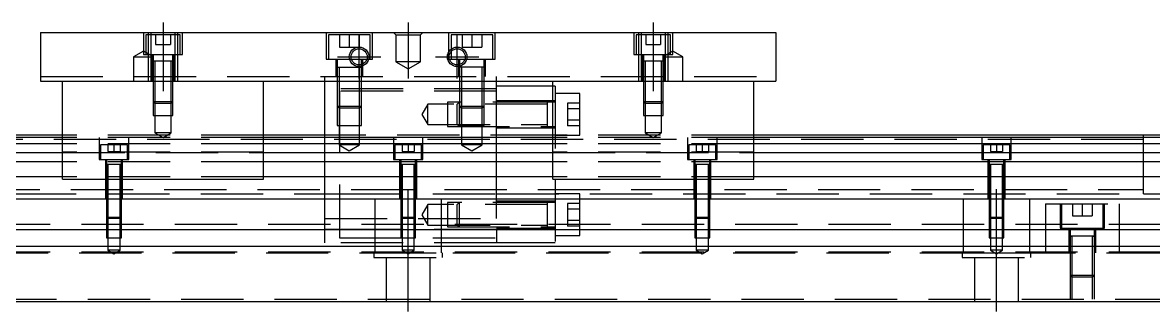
# Model space of a CAD drawing. Extents: x -12 to 579, y -247 to 77.
# Drawn here: x 121.4 to 352, y -224.1 to -165.1 of the extents above; entities that cross this region are included whole.
import ezdxf

# ---------------------------------------------------------------- set-up
doc = ezdxf.new("R2010")
doc.units = 0
doc.linetypes.add('CENTER', pattern=[50.8, 31.75, -6.35, 6.35, -6.35])
doc.linetypes.add('DASHED', pattern=[19.05, 12.7, -6.35])
doc.layers.get('0').update_dxf_attribs({"linetype": 'CONTINUOUS'})
doc.layers.add('CENTER', color=1, linetype='CENTER')

msp = doc.modelspace()

# ---------------------------------------------------------------- linework, layer by layer
at = {"color": 7, "linetype": 'CONTINUOUS'}
for p, q in [((125, -167.12), (275, -167.12)), ((125, -167.12), (125, -177.12)), ((275, -167.12), (275, -177.12)), ((125, -177.12), (275, -177.12)), ((129.5, -197.12), (129.5, -177.12)), ((170.5, -197.12), (170.5, -177.12)), ((183, -188.62), (183, -177.12)), ((218, -188.62), (218, -177.12)), ((229.5, -197.12), (229.5, -177.12)), ((270.5, -197.12), (270.5, -177.12)), ((229.5, -178.12), (218, -178.12)), ((129.5, -188.62), (0, -188.62)), ((129.5, -188.12), (60.5, -188.12)), ((183, -188.12), (170.5, -188.12)), ((229.5, -188.62), (170.5, -188.62)), ((350, -188.12), (270.5, -188.12)), ((400, -188.62), (270.5, -188.62)), ((350, -188.62), (350, -188.12)), ((350.01, -188.12), (350, -188.12)), ((355, -188.12), (350, -188.12)), ((350, -188.12), (350, -188.12)), ((129.5, -189.87), (0, -189.87)), ((229.5, -189.87), (170.5, -189.87)), ((400, -189.87), (270.5, -189.87)), ((0, -191.65), (129.5, -191.65)), ((129.5, -193.54), (0, -193.54)), ((170.5, -191.65), (229.5, -191.65)), ((229.5, -193.54), (170.5, -193.54)), ((270.5, -191.65), (400, -191.65)), ((400, -193.54), (270.5, -193.54)), ((129.5, -196.6), (0, -196.6)), ((129.5, -197.12), (170.5, -197.12)), ((229.5, -196.6), (170.5, -196.6)), ((229.5, -197.12), (270.5, -197.12)), ((400, -196.6), (270.5, -196.6)), ((0, -201.12), (400, -201.12)), ((0, -207.42), (400, -207.42)), ((0, -210.82), (400, -210.82)), ((0, -222.12), (400, -222.12))]:
    msp.add_line(p, q, dxfattribs=at)
at = {"color": 3, "linetype": 'DASHED'}
for p, q in [((146, -167.12), (146, -171.62)), ((153.5, -167.62), (146.5, -167.62)), ((146.5, -167.62), (146.5, -171.62)), ((147, -167.12), (147, -167.62)), ((147, -167.62), (147, -171.62)), ((147.5, -167.12), (147.5, -177.12)), ((148.5, -167.62), (148.5, -169.62)), ((150, -167.62), (150, -169.62)), ((151.5, -167.62), (151.5, -169.62)), ((152.5, -177.12), (152.5, -167.12)), ((153, -167.62), (153, -167.12)), ((153, -171.62), (153, -167.62)), ((153.5, -171.62), (153.5, -167.62)), ((154, -171.62), (154, -167.12)), ((183.25, -167.12), (183.25, -172.62)), ((192.25, -167.62), (183.75, -167.62)), ((183.75, -167.62), (183.75, -172.62)), ((186, -167.62), (186, -170.12)), ((188, -167.62), (188, -170.12)), ((190, -167.62), (190, -170.12)), ((192.25, -172.62), (192.25, -167.62)), ((192.75, -172.62), (192.75, -167.12)), ((197, -167.12), (197.5, -167.62)), ((197.5, -167.62), (197.5, -173.12)), ((197.5, -167.62), (202.5, -167.62)), ((202.5, -167.62), (203, -167.12)), ((202.5, -173.12), (202.5, -167.62)), ((208.25, -167.12), (208.25, -172.62)), ((217.25, -167.62), (208.75, -167.62)), ((208.75, -167.62), (208.75, -170.56)), ((211, -167.62), (211, -170.12)), ((213, -167.62), (213, -170.12)), ((215, -167.62), (215, -170.12)), ((217.25, -172.62), (217.25, -167.62)), ((217.75, -172.62), (217.75, -167.12)), ((246, -167.12), (246, -171.62)), ((253.5, -167.62), (246.5, -167.62)), ((246.5, -167.62), (246.5, -171.62)), ((247, -167.12), (247, -167.62)), ((247, -167.62), (247, -171.62)), ((247.5, -167.12), (247.5, -177.12)), ((248.5, -167.62), (248.5, -169.62)), ((250, -167.62), (250, -169.62)), ((251.5, -167.62), (251.5, -169.62)), ((252.5, -177.12), (252.5, -167.12)), ((253, -167.62), (253, -167.12)), ((253, -171.62), (253, -167.62)), ((253.5, -171.62), (253.5, -167.62)), ((254, -171.62), (254, -167.12)), ((148.5, -169.62), (150, -169.62)), ((150, -169.62), (151.5, -169.62)), ((186, -170.12), (188, -170.12)), ((188, -170.12), (190, -170.12)), ((208.75, -170.56), (208.75, -171.04)), ((211, -170.12), (213, -170.12)), ((213, -170.12), (215, -170.12)), ((248.5, -169.62), (250, -169.62)), ((250, -169.62), (251.5, -169.62)), ((146, -170.97), (144, -172.12)), ((144, -172.12), (148, -172.12)), ((144, -172.12), (144, -177.12)), ((148, -172.12), (146, -170.97)), ((146, -171.62), (154, -171.62)), ((147, -171.62), (147, -177.12)), ((147.75, -171.62), (147.75, -177.12)), ((148, -171.62), (148, -173.02)), ((152, -173.02), (152, -171.62)), ((152.25, -177.12), (152.25, -171.62)), ((153, -177.12), (153, -171.62)), ((183.25, -172.62), (192.75, -172.62)), ((185.25, -172.62), (185.25, -176.12)), ((185.5, -172.62), (185.5, -174.22)), ((190.5, -173.69), (190.5, -172.62)), ((190.75, -176.12), (190.75, -172.62)), ((208.25, -172.62), (217.75, -172.62)), ((208.75, -171.04), (208.75, -172.62)), ((210.25, -172.62), (210.25, -176.12)), ((210.5, -172.62), (210.5, -173.69)), ((215.5, -174.22), (215.5, -172.62)), ((215.75, -176.12), (215.75, -172.62)), ((246, -171.62), (254, -171.62)), ((247, -171.62), (247, -177.12)), ((247.75, -171.62), (247.75, -177.12)), ((248, -171.62), (248, -173.02)), ((254, -170.97), (252, -172.12)), ((252, -173.02), (252, -171.62)), ((252, -172.12), (256, -172.12)), ((252.25, -177.12), (252.25, -171.62)), ((253, -177.12), (253, -171.62)), ((256, -172.12), (254, -170.97)), ((256, -177.12), (256, -172.12)), ((148, -173.01), (148, -173.02)), ((148.22, -173.02), (148, -173.02)), ((148, -173.02), (148, -173.03)), ((148, -173.02), (148, -177.12)), ((151.78, -173.02), (148.22, -173.02)), ((148.35, -173.02), (148.35, -177.12)), ((151.65, -177.12), (151.65, -173.02)), ((152, -173.02), (151.78, -173.02)), ((152, -173.02), (152, -173.01)), ((152, -173.03), (152, -173.02)), ((152, -177.12), (152, -173.02)), ((185.5, -174.21), (185.5, -174.22)), ((185.5, -174.22), (185.76, -174.22)), ((185.5, -174.22), (190.5, -174.22)), ((185.5, -174.22), (185.5, -174.22)), ((185.5, -174.22), (185.5, -176.12)), ((185.9, -174.22), (185.9, -176.12)), ((190.1, -176.12), (190.1, -174.22)), ((190.5, -174.06), (190.5, -173.69)), ((190.5, -174.22), (190.5, -174.06)), ((190.5, -174.22), (190.5, -174.21)), ((190.5, -174.22), (190.5, -174.22)), ((190.5, -176.12), (190.5, -174.22)), ((197.5, -173.12), (200, -174.56)), ((202.5, -173.12), (197.5, -173.12)), ((200, -174.56), (202.5, -173.12)), ((210.5, -173.69), (210.5, -174.06)), ((210.5, -174.06), (210.5, -174.22)), ((210.5, -174.21), (210.5, -174.22)), ((210.76, -174.22), (210.5, -174.22)), ((210.5, -174.22), (210.5, -174.22)), ((210.5, -174.22), (210.5, -176.12)), ((215.24, -174.22), (210.76, -174.22)), ((210.9, -174.22), (210.9, -176.12)), ((215.1, -176.12), (215.1, -174.22)), ((215.5, -174.22), (215.24, -174.22)), ((215.5, -174.22), (215.5, -174.21)), ((215.5, -174.22), (215.5, -174.22)), ((215.5, -176.12), (215.5, -174.22)), ((248, -173.01), (248, -173.02)), ((248.22, -173.02), (248, -173.02)), ((248, -173.02), (248, -177.12)), ((248, -173.02), (248, -173.03)), ((251.78, -173.02), (248.22, -173.02)), ((248.35, -173.02), (248.35, -177.12)), ((251.65, -177.12), (251.65, -173.02)), ((252, -173.02), (251.78, -173.02)), ((252, -173.02), (252, -173.01)), ((252, -177.12), (252, -173.02)), ((252, -173.03), (252, -173.02)), ((125, -176.12), (275, -176.12)), ((148, -177.12), (148, -181.27)), ((148, -177.12), (148, -181.27)), ((148.35, -177.12), (148.35, -181.62)), ((151.65, -181.62), (151.65, -177.12)), ((152, -181.27), (152, -177.12)), ((152, -181.27), (152, -177.12)), ((183, -177.12), (183, -176.12)), ((185.5, -176.12), (185.5, -177.12)), ((185.5, -176.12), (185.5, -177.12)), ((185.5, -177.12), (185.5, -182.22)), ((185.5, -177.12), (185.5, -182.22)), ((185.9, -176.12), (185.9, -177.12)), ((185.9, -177.12), (185.9, -182.62)), ((190.1, -177.12), (190.1, -176.12)), ((190.1, -182.62), (190.1, -177.12)), ((190.5, -177.12), (190.5, -176.12)), ((190.5, -177.12), (190.5, -176.12)), ((190.5, -182.22), (190.5, -177.12)), ((190.5, -182.22), (190.5, -177.12)), ((210.5, -176.12), (210.5, -177.12)), ((210.5, -176.12), (210.5, -177.12)), ((210.5, -177.12), (210.5, -182.22)), ((210.5, -177.12), (210.5, -182.22)), ((210.9, -176.12), (210.9, -177.12)), ((210.9, -177.12), (210.9, -182.62)), ((215.1, -177.12), (215.1, -176.12)), ((215.1, -182.62), (215.1, -177.12)), ((215.5, -177.12), (215.5, -176.12)), ((215.5, -177.12), (215.5, -176.12)), ((215.5, -182.22), (215.5, -177.12)), ((215.5, -182.22), (215.5, -177.12)), ((218, -177.12), (218, -176.12)), ((248, -177.12), (248, -181.27)), ((248, -177.12), (248, -181.27)), ((248.35, -177.12), (248.35, -181.62)), ((251.65, -181.62), (251.65, -177.12)), ((252, -181.27), (252, -177.12)), ((252, -181.27), (252, -177.12)), ((218, -178.62), (183, -178.62)), ((218, -179.12), (186, -179.12)), ((186, -179.12), (186, -209.12)), ((230, -178.12), (229.5, -178.12)), ((230, -178.12), (230, -210.12)), ((235, -179.62), (230, -179.62)), ((235, -188.12), (235, -179.62)), ((148, -181.27), (152, -181.27)), ((148, -181.27), (148, -184.12)), ((148, -181.27), (148.35, -181.62)), ((151.65, -181.62), (148.35, -181.62)), ((148.35, -181.62), (148.35, -184.12)), ((151.65, -181.62), (152, -181.27)), ((151.65, -184.12), (151.65, -181.62)), ((152, -184.12), (152, -181.27)), ((204, -181.77), (202.79, -183.87)), ((204, -185.97), (204, -181.77)), ((228.4, -181.77), (204, -181.77)), ((208, -181.37), (208, -186.37)), ((230, -181.37), (208, -181.37)), ((210.4, -181.37), (210.4, -186.37)), ((230, -181.12), (218, -181.12)), ((228.4, -186.37), (228.4, -181.37)), ((232.5, -181.56), (232.5, -186.18)), ((235, -181.56), (232.5, -181.56)), ((248, -181.27), (252, -181.27)), ((248, -181.27), (248, -184.12)), ((248, -181.27), (248.35, -181.62)), ((251.65, -181.62), (248.35, -181.62)), ((248.35, -181.62), (248.35, -184.12)), ((251.65, -181.62), (252, -181.27)), ((251.65, -184.12), (251.65, -181.62)), ((252, -184.12), (252, -181.27)), ((148, -184.12), (152, -184.12)), ((148.35, -184.12), (148.35, -187.62)), ((151.65, -187.62), (151.65, -184.12)), ((185.5, -182.22), (190.5, -182.22)), ((185.5, -182.22), (185.5, -186.12)), ((185.5, -182.22), (185.9, -182.62)), ((190.1, -182.62), (185.9, -182.62)), ((185.9, -182.62), (185.9, -186.12)), ((190.1, -182.62), (190.5, -182.22)), ((190.1, -186.12), (190.1, -182.62)), ((190.5, -186.12), (190.5, -182.22)), ((202.79, -183.87), (204, -185.97)), ((210.5, -182.22), (215.5, -182.22)), ((210.5, -182.22), (210.5, -186.12)), ((210.5, -182.22), (210.9, -182.62)), ((215.1, -182.62), (210.9, -182.62)), ((210.9, -182.62), (210.9, -186.12)), ((215.1, -182.62), (215.5, -182.22)), ((215.1, -186.12), (215.1, -182.62)), ((215.5, -186.12), (215.5, -182.22)), ((235, -182.72), (232.5, -182.72)), ((248, -184.12), (252, -184.12)), ((248.35, -184.12), (248.35, -187.62)), ((251.65, -187.62), (251.65, -184.12)), ((185.5, -186.12), (190.5, -186.12)), ((185.9, -186.12), (185.9, -190.12)), ((190.1, -190.12), (190.1, -186.12)), ((204, -185.97), (228.4, -185.97)), ((208, -186.37), (230, -186.37)), ((210.5, -186.12), (215.5, -186.12)), ((210.9, -186.12), (210.9, -190.12)), ((215.1, -190.12), (215.1, -186.12)), ((218, -186.62), (230, -186.62)), ((235, -185.02), (232.5, -185.02)), ((235, -186.18), (232.5, -186.18)), ((350, -188.99), (55, -188.99)), ((170.5, -188.12), (129.5, -188.12)), ((170.5, -188.62), (129.5, -188.62)), ((137, -188.62), (137, -193.12)), ((143, -193.12), (143, -188.62)), ((151.65, -187.62), (148.35, -187.62)), ((148.35, -187.62), (150, -188.57)), ((150, -188.57), (151.65, -187.62)), ((186, -188.12), (183, -188.12)), ((183, -197.12), (183, -188.62)), ((229.5, -188.12), (186, -188.12)), ((197, -188.62), (197, -193.12)), ((203, -193.12), (203, -188.62)), ((218, -197.12), (218, -188.62)), ((270.5, -188.12), (229.5, -188.12)), ((270.5, -188.62), (229.5, -188.62)), ((230, -188.12), (235, -188.12)), ((251.65, -187.62), (248.35, -187.62)), ((248.35, -187.62), (250, -188.57)), ((250, -188.57), (251.65, -187.62)), ((257, -188.62), (257, -193.12)), ((263, -193.12), (263, -188.62)), ((317, -188.62), (317, -193.12)), ((323, -193.12), (323, -188.62)), ((350, -188.62), (350, -188.12)), ((350, -200.12), (350, -188.62)), ((170.5, -189.87), (129.5, -189.87)), ((170.5, -189.92), (129.5, -189.92)), ((142.75, -190.12), (137.25, -190.12)), ((137.25, -190.12), (137.25, -193.12)), ((138.75, -190.12), (138.75, -191.42)), ((138.75, -191.42), (140, -191.42)), ((140, -190.12), (140, -191.42)), ((140, -191.42), (141.25, -191.42)), ((141.25, -190.12), (141.25, -191.42)), ((142.75, -193.12), (142.75, -190.12)), ((190.1, -190.12), (185.9, -190.12)), ((185.9, -190.12), (188, -191.33)), ((188, -191.33), (190.1, -190.12)), ((202.75, -190.12), (197.25, -190.12)), ((197.25, -190.12), (197.25, -193.12)), ((198.75, -190.12), (198.75, -191.42)), ((198.75, -191.42), (200, -191.42)), ((200, -190.12), (200, -191.42)), ((200, -191.42), (201.25, -191.42)), ((201.25, -190.12), (201.25, -191.42)), ((202.75, -193.12), (202.75, -190.12)), ((215.1, -190.12), (210.9, -190.12)), ((210.9, -190.12), (213, -191.33)), ((213, -191.33), (215.1, -190.12)), ((270.5, -189.87), (229.5, -189.87)), ((270.5, -189.92), (229.5, -189.92)), ((262.75, -190.12), (257.25, -190.12)), ((257.25, -190.12), (257.25, -193.12)), ((258.75, -190.12), (258.75, -191.42)), ((258.75, -191.42), (260, -191.42)), ((260, -190.12), (260, -191.42)), ((260, -191.42), (261.25, -191.42)), ((261.25, -190.12), (261.25, -191.42)), ((262.75, -193.12), (262.75, -190.12)), ((322.75, -190.12), (317.25, -190.12)), ((317.25, -190.12), (317.25, -193.12)), ((318.75, -190.12), (318.75, -191.42)), ((318.75, -191.42), (320, -191.42)), ((320, -190.12), (320, -191.42)), ((320, -191.42), (321.25, -191.42)), ((321.25, -190.12), (321.25, -191.42)), ((322.75, -193.12), (322.75, -190.12)), ((170.5, -191.62), (129.5, -191.62)), ((129.5, -191.65), (170.5, -191.65)), ((170.5, -193.54), (129.5, -193.54)), ((137, -193.12), (143, -193.12)), ((138.25, -193.12), (138.25, -201.12)), ((138.5, -193.12), (138.5, -194.12)), ((141.5, -194.12), (141.5, -193.12)), ((141.75, -201.12), (141.75, -193.12)), ((197, -193.12), (203, -193.12)), ((198.25, -193.12), (198.25, -201.12)), ((198.5, -193.12), (198.5, -194.12)), ((201.5, -194.12), (201.5, -193.12)), ((201.75, -201.12), (201.75, -193.12)), ((270.5, -191.62), (229.5, -191.62)), ((229.5, -191.65), (270.5, -191.65)), ((270.5, -193.54), (229.5, -193.54)), ((257, -193.12), (263, -193.12)), ((258.25, -193.12), (258.25, -201.12)), ((258.5, -193.12), (258.5, -194.12)), ((261.5, -194.12), (261.5, -193.12)), ((261.75, -201.12), (261.75, -193.12)), ((317, -193.12), (323, -193.12)), ((318.25, -193.12), (318.25, -201.12)), ((318.5, -193.12), (318.5, -194.12)), ((321.5, -194.12), (321.5, -193.12)), ((321.75, -201.12), (321.75, -193.12)), ((138.5, -194.11), (138.5, -194.12)), ((138.62, -194.12), (138.5, -194.12)), ((138.5, -194.12), (138.5, -201.12)), ((138.5, -194.12), (138.5, -194.12)), ((140, -194.12), (138.62, -194.12)), ((138.75, -194.12), (138.75, -201.12)), ((141.38, -194.12), (140, -194.12)), ((141.25, -201.12), (141.25, -194.12)), ((141.5, -194.12), (141.38, -194.12)), ((141.5, -194.12), (141.5, -194.11)), ((141.5, -201.12), (141.5, -194.12)), ((141.5, -194.12), (141.5, -194.12)), ((198.5, -194.11), (198.5, -194.12)), ((198.62, -194.12), (198.5, -194.12)), ((198.5, -194.12), (198.5, -201.12)), ((198.5, -194.12), (198.5, -194.12)), ((200, -194.12), (198.62, -194.12)), ((198.75, -194.12), (198.75, -201.12)), ((201.38, -194.12), (200, -194.12)), ((201.25, -201.12), (201.25, -194.12)), ((201.5, -194.12), (201.38, -194.12)), ((201.5, -194.12), (201.5, -194.11)), ((201.5, -201.12), (201.5, -194.12)), ((201.5, -194.12), (201.5, -194.12)), ((258.5, -194.11), (258.5, -194.12)), ((258.62, -194.12), (258.5, -194.12)), ((258.5, -194.12), (258.5, -201.12)), ((258.5, -194.12), (258.5, -194.12)), ((260, -194.12), (258.62, -194.12)), ((258.75, -194.12), (258.75, -201.12)), ((261.38, -194.12), (260, -194.12)), ((261.25, -201.12), (261.25, -194.12)), ((261.5, -194.12), (261.38, -194.12)), ((261.5, -194.12), (261.5, -194.11)), ((261.5, -201.12), (261.5, -194.12)), ((261.5, -194.12), (261.5, -194.12)), ((318.5, -194.11), (318.5, -194.12)), ((318.62, -194.12), (318.5, -194.12)), ((318.5, -194.12), (318.5, -201.12)), ((318.5, -194.12), (318.5, -194.12)), ((320, -194.12), (318.62, -194.12)), ((318.75, -194.12), (318.75, -201.12)), ((321.38, -194.12), (320, -194.12)), ((321.25, -201.12), (321.25, -194.12)), ((321.5, -194.12), (321.38, -194.12)), ((321.5, -194.12), (321.5, -194.11)), ((321.5, -201.12), (321.5, -194.12)), ((321.5, -194.12), (321.5, -194.12)), ((170.5, -196.6), (129.5, -196.6)), ((170.5, -196.62), (129.5, -196.62)), ((183, -201.12), (183, -197.12)), ((218, -201.12), (218, -197.12)), ((270.5, -196.6), (229.5, -196.6)), ((270.5, -196.62), (229.5, -196.62)), ((55, -199.24), (350, -199.24)), ((81.5, -200.12), (183, -200.12)), ((183, -200.12), (186, -200.12)), ((186, -200.12), (218, -200.12)), ((186, -200.12), (218, -200.12)), ((218, -200.12), (350, -200.12)), ((235, -200.12), (230, -200.12)), ((235, -208.62), (235, -200.12)), ((350, -200.12), (350, -200.12)), ((350, -200.12), (350.01, -200.12)), ((350, -200.12), (350, -200.12)), ((350, -200.12), (355, -200.12)), ((138.5, -201.12), (138.5, -204.87)), ((138.5, -201.12), (138.5, -204.87)), ((138.75, -201.12), (138.75, -205.12)), ((141.25, -205.12), (141.25, -201.12)), ((141.5, -204.87), (141.5, -201.12)), ((141.5, -204.87), (141.5, -201.12)), ((183, -205.12), (183, -201.12)), ((193.29, -212.12), (193.29, -201.12)), ((198.5, -201.12), (198.5, -204.87)), ((198.5, -201.12), (198.5, -204.87)), ((198.75, -201.12), (198.75, -205.12)), ((201.25, -205.12), (201.25, -201.12)), ((201.5, -204.87), (201.5, -201.12)), ((201.5, -204.87), (201.5, -201.12)), ((204, -202.27), (202.79, -204.37)), ((204, -206.47), (204, -202.27)), ((228.4, -202.27), (204, -202.27)), ((206.71, -201.12), (206.71, -212.12)), ((208, -201.87), (208, -206.87)), ((230, -201.87), (208, -201.87)), ((210.4, -201.87), (210.4, -206.87)), ((218, -205.12), (218, -201.12)), ((230, -201.62), (218, -201.62)), ((228.4, -206.87), (228.4, -201.87)), ((232.5, -202.06), (232.5, -206.68)), ((235, -202.06), (232.5, -202.06)), ((258.5, -201.12), (258.5, -204.87)), ((258.5, -201.12), (258.5, -204.87)), ((258.75, -201.12), (258.75, -205.12)), ((261.25, -205.12), (261.25, -201.12)), ((261.5, -204.87), (261.5, -201.12)), ((261.5, -204.87), (261.5, -201.12)), ((313.29, -212.12), (313.29, -201.12)), ((318.5, -201.12), (318.5, -204.87)), ((318.5, -201.12), (318.5, -204.87)), ((318.75, -201.12), (318.75, -205.12)), ((321.25, -205.12), (321.25, -201.12)), ((321.5, -204.87), (321.5, -201.12)), ((321.5, -204.87), (321.5, -201.12)), ((326.71, -201.12), (326.71, -212.12)), ((330, -202.12), (345, -202.12)), ((330, -202.12), (330, -207.42)), ((333, -202.12), (333, -207.12)), ((333.25, -202.12), (333.25, -207.12)), ((335.5, -202.12), (335.5, -204.62)), ((337.5, -202.12), (337.5, -204.62)), ((339.5, -202.12), (339.5, -204.62)), ((341.75, -207.12), (341.75, -202.12)), ((342, -207.12), (342, -202.12)), ((345, -202.12), (345, -207.42)), ((138.5, -204.87), (141.5, -204.87)), ((138.5, -204.87), (138.5, -207.42)), ((138.5, -204.87), (138.75, -205.12)), ((141.25, -205.12), (138.75, -205.12)), ((138.75, -205.12), (138.75, -209.12)), ((141.25, -205.12), (141.5, -204.87)), ((141.25, -209.12), (141.25, -205.12)), ((141.5, -207.42), (141.5, -204.87)), ((183, -205.12), (218, -205.12)), ((183, -207.42), (183, -205.12)), ((198.5, -204.87), (201.5, -204.87)), ((198.5, -204.87), (198.5, -207.42)), ((198.5, -204.87), (198.75, -205.12)), ((201.25, -205.12), (198.75, -205.12)), ((198.75, -205.12), (198.75, -209.12)), ((201.25, -205.12), (201.5, -204.87)), ((201.25, -209.12), (201.25, -205.12)), ((201.5, -207.42), (201.5, -204.87)), ((202.79, -204.37), (204, -206.47)), ((235, -203.22), (232.5, -203.22)), ((258.5, -204.87), (261.5, -204.87)), ((258.5, -204.87), (258.5, -207.42)), ((258.5, -204.87), (258.75, -205.12)), ((261.25, -205.12), (258.75, -205.12)), ((258.75, -205.12), (258.75, -209.12)), ((261.25, -205.12), (261.5, -204.87)), ((261.25, -209.12), (261.25, -205.12)), ((261.5, -207.42), (261.5, -204.87)), ((318.5, -204.87), (321.5, -204.87)), ((318.5, -204.87), (318.5, -207.42)), ((318.5, -204.87), (318.75, -205.12)), ((321.25, -205.12), (318.75, -205.12)), ((318.75, -205.12), (318.75, -209.12)), ((321.25, -205.12), (321.5, -204.87)), ((321.25, -209.12), (321.25, -205.12)), ((321.5, -207.42), (321.5, -204.87)), ((335.5, -204.62), (337.5, -204.62)), ((337.5, -204.62), (339.5, -204.62)), ((0, -206.27), (400, -206.27)), ((138.5, -207.42), (138.5, -209.12)), ((141.5, -209.12), (141.5, -207.42)), ((183, -207.4), (218, -207.4)), ((186, -207.4), (183, -207.4)), ((183, -210.12), (183, -207.42)), ((218, -207.4), (186, -207.4)), ((198.5, -207.42), (198.5, -209.12)), ((201.5, -209.12), (201.5, -207.42)), ((204, -206.47), (228.4, -206.47)), ((208, -206.87), (230, -206.87)), ((218, -207.12), (230, -207.12)), ((218, -207.42), (218, -210.12)), ((235, -205.52), (232.5, -205.52)), ((235, -206.68), (232.5, -206.68)), ((258.5, -207.42), (258.5, -209.12)), ((261.5, -209.12), (261.5, -207.42)), ((318.5, -207.42), (318.5, -209.12)), ((321.5, -209.12), (321.5, -207.42)), ((330, -207.42), (330, -210.82)), ((333, -207.12), (342, -207.12)), ((334.75, -207.12), (334.75, -212.12)), ((335, -207.12), (335, -207.42)), ((335, -207.42), (335, -208.72)), ((340, -207.42), (340, -207.12)), ((340, -208.72), (340, -207.42)), ((340.25, -212.12), (340.25, -207.12)), ((345, -207.42), (345, -210.82)), ((138.5, -209.12), (141.5, -209.12)), ((138.75, -209.12), (138.75, -211.62)), ((141.25, -211.62), (141.25, -209.12)), ((186, -209.12), (218, -209.12)), ((198.5, -209.12), (201.5, -209.12)), ((198.75, -209.12), (198.75, -211.62)), ((201.25, -211.62), (201.25, -209.12)), ((230, -208.62), (235, -208.62)), ((258.5, -209.12), (261.5, -209.12)), ((258.75, -209.12), (258.75, -211.62)), ((261.25, -211.62), (261.25, -209.12)), ((318.5, -209.12), (321.5, -209.12)), ((318.75, -209.12), (318.75, -211.62)), ((321.25, -211.62), (321.25, -209.12)), ((335, -208.71), (335, -208.72)), ((335, -208.72), (335.26, -208.72)), ((335.26, -208.72), (335, -208.72)), ((335, -208.72), (335, -208.72)), ((335, -208.72), (335, -210.82)), ((339.74, -208.72), (335.26, -208.72)), ((335.4, -208.72), (335.4, -210.82)), ((339.6, -210.82), (339.6, -208.72)), ((339.74, -208.72), (340, -208.72)), ((340, -208.72), (339.74, -208.72)), ((340, -208.72), (340, -208.71)), ((340, -208.72), (340, -208.72)), ((340, -210.82), (340, -208.72)), ((0, -211.97), (400, -211.97)), ((56.71, -212.12), (343.29, -212.12)), ((141.25, -211.62), (138.75, -211.62)), ((138.75, -211.62), (140, -212.34)), ((140, -212.34), (141.25, -211.62)), ((218, -210.12), (183, -210.12)), ((193, -212.12), (207, -212.12)), ((193, -212.12), (193, -213.12)), ((201.25, -211.62), (198.75, -211.62)), ((198.75, -211.62), (200, -212.34)), ((200, -212.34), (201.25, -211.62)), ((207, -213.12), (207, -212.12)), ((230, -210.12), (218, -210.12)), ((261.25, -211.62), (258.75, -211.62)), ((258.75, -211.62), (260, -212.34)), ((260, -212.34), (261.25, -211.62)), ((313, -212.12), (327, -212.12)), ((313, -212.12), (313, -213.12)), ((321.25, -211.62), (318.75, -211.62)), ((318.75, -211.62), (320, -212.34)), ((320, -212.34), (321.25, -211.62)), ((327, -213.12), (327, -212.12)), ((330, -210.82), (330, -212.12)), ((335, -210.82), (335, -212.12)), ((335, -212.12), (335, -216.72)), ((335, -212.12), (335, -216.72)), ((335.4, -210.82), (335.4, -212.12)), ((335.4, -212.12), (335.4, -217.12)), ((339.6, -212.12), (339.6, -210.82)), ((339.6, -217.12), (339.6, -212.12)), ((340, -212.12), (340, -210.82)), ((340, -216.72), (340, -212.12)), ((340, -216.72), (340, -212.12)), ((343.29, -212.12), (356.71, -212.12)), ((345, -210.82), (345, -212.12)), ((193, -213.12), (207, -213.12)), ((195.5, -213.12), (195.5, -222.12)), ((204.5, -222.12), (204.5, -213.12)), ((313, -213.12), (327, -213.12)), ((315.5, -213.12), (315.5, -222.12)), ((324.5, -222.12), (324.5, -213.12)), ((335, -216.72), (340, -216.72)), ((335, -216.72), (335, -221.62)), ((335, -216.72), (335.4, -217.12)), ((339.6, -217.12), (340, -216.72)), ((340, -221.62), (340, -216.72)), ((339.6, -217.12), (335.4, -217.12)), ((335.4, -217.12), (335.4, -221.62)), ((339.6, -221.62), (339.6, -217.12)), ((77.5, -221.62), (400, -221.62))]:
    msp.add_line(p, q, dxfattribs=at)
at = {"color": 3, "linetype": 'CONTINUOUS'}
for p, q in [((210.4, -181.37), (210, -181.77)), ((210, -185.97), (210, -181.77)), ((210.4, -186.37), (210, -185.97)), ((210.4, -201.87), (210, -202.27)), ((210, -206.47), (210, -202.27)), ((210.4, -206.87), (210, -206.47))]:
    msp.add_line(p, q, dxfattribs=at)
for centre in [(190, -172.12), (210, -172.12)]:
    msp.add_circle(centre, 2, dxfattribs=at)
at = {"color": 7, "linetype": 'CONTINUOUS'}
for centre in [(190, -172.12), (210, -172.12)]:
    msp.add_circle(centre, 1.65, dxfattribs=at)
at = {"layer": 'CENTER', "color": 1, "linetype": 'CENTER'}
for p, q in [((150, -165.12), (150, -179.12)), ((200, -165.12), (200, -176.56)), ((250, -165.12), (250, -179.12)), ((190, -176.52), (190, -167.72)), ((210, -176.52), (210, -167.72)), ((185.6, -172.12), (194.4, -172.12)), ((205.6, -172.12), (214.4, -172.12)), ((200, -224.12), (200, -199.12)), ((320, -224.12), (320, -199.12))]:
    msp.add_line(p, q, dxfattribs=at)

doc.saveas('drawing.dxf')
